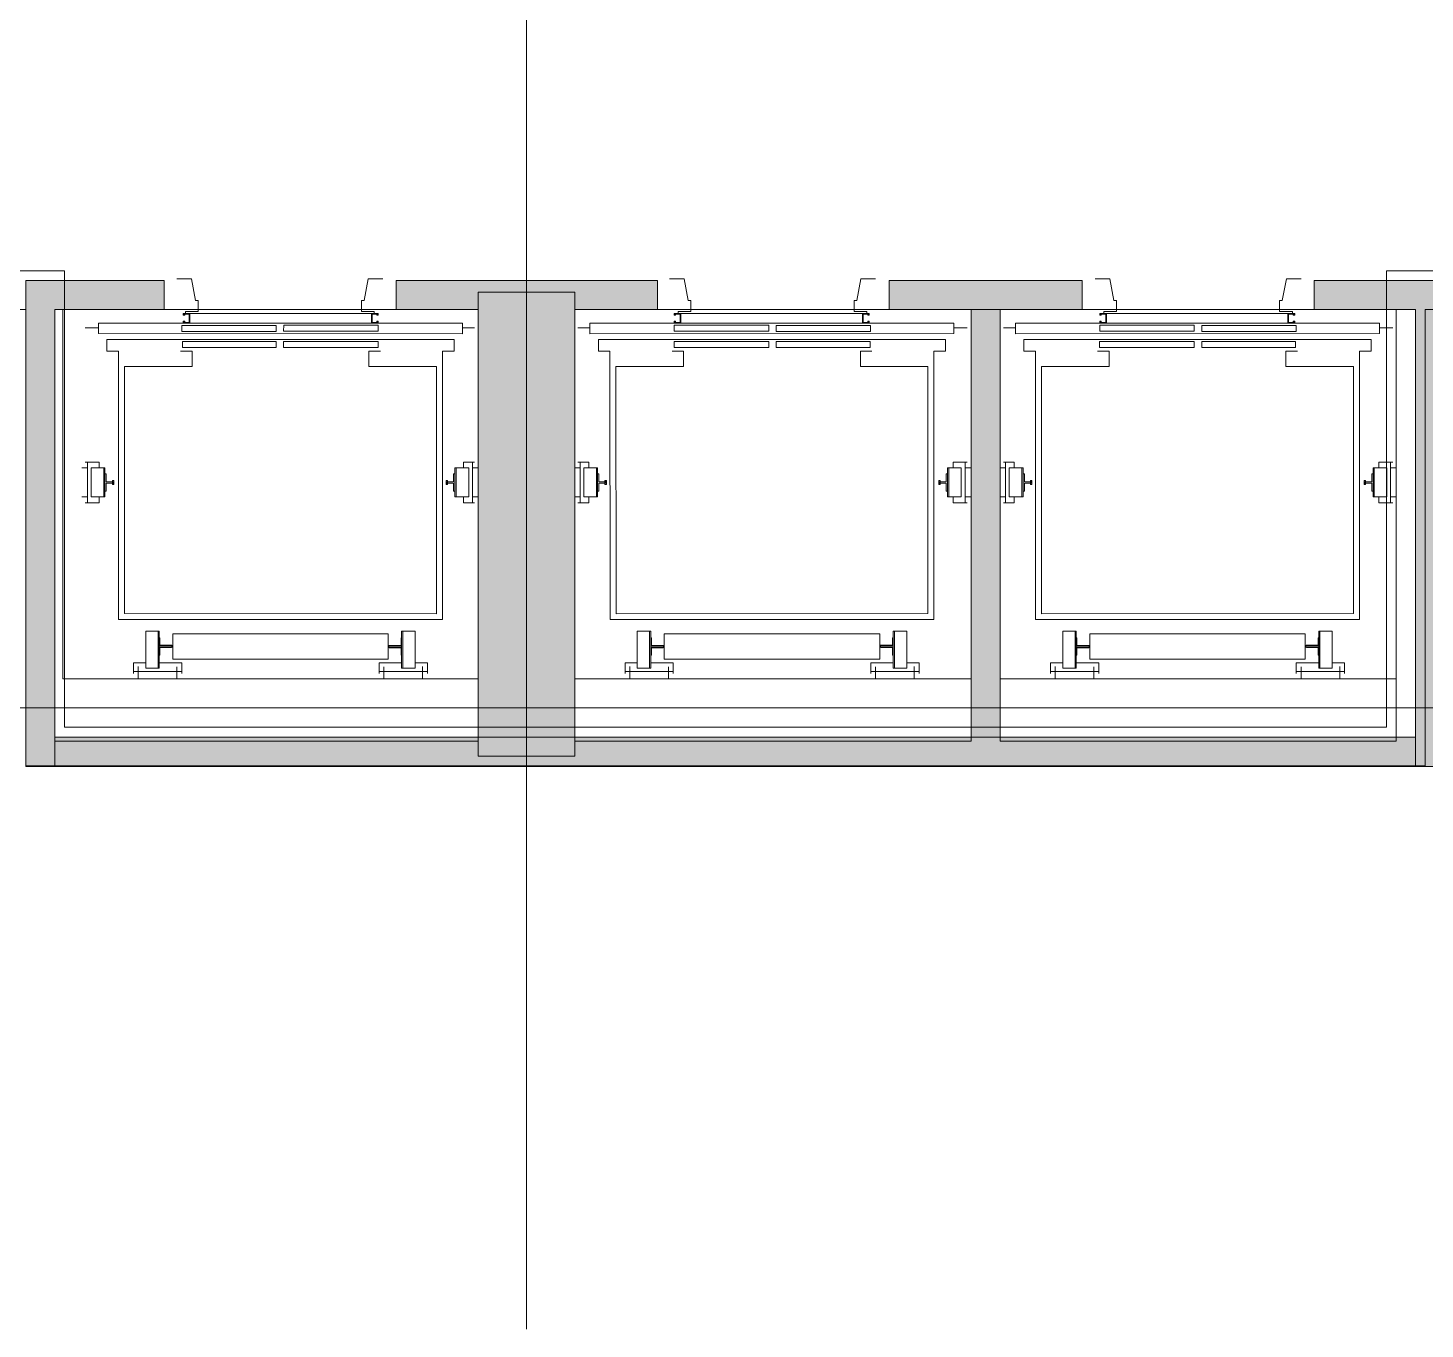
# Model space of a CAD drawing. Header units: metres. Extents: x 31.9 to 125.9, y -29 to 44.
# Drawn here: x 61.42 to 68.65, y -23.16 to -16.43 of the extents above; entities that cross this region are included whole.
import ezdxf

# ---------------------------------------------------------------- set-up
doc = ezdxf.new("R2010")
doc.units = ezdxf.units.M
doc.layers.add('ARQ', color=8, linetype='Continuous', lineweight=0)

# ---------------------------------------------------------------- blocks, each defined once
blk = doc.blocks.new('MARCOE-102')
at = {"layer": 'ARQ'}
for p, q in [((0, 0), (0, -2.5)), ((0, 0), (1.75, 0)), ((1.75, 0), (1.75, -0.45)), ((0, -2.5), (1.75, -2.5)), ((0.175, -0.175), (1.575, -0.175)), ((0.175, -0.175), (0.175, -2.325)), ((0.175, -2.325), (1.575, -2.325)), ((1.375, -0.45), (1.375, -0.275)), ((1.375, -0.275), (1.575, -0.275)), ((1.75, -0.45), (1.375, -0.45)), ((1.375, -2.05), (1.375, -2.225)), ((1.75, -2.05), (1.375, -2.05)), ((1.375, -2.225), (1.575, -2.225)), ((1.575, -0.275), (1.575, -0.175)), ((1.575, -2.325), (1.575, -2.225)), ((1.75, -2.5), (1.75, -2.05))]:
    blk.add_line(p, q, dxfattribs=at)
blk.add_lwpolyline([(0, 0), (0, -2.5), (1.75, -2.5), (1.75, -2.05), (1.375, -2.05), (1.375, -2.225), (1.575, -2.225), (1.575, -2.325), (0.175, -2.325), (0.175, -0.175), (1.575, -0.175), (1.575, -0.275), (1.375, -0.275), (1.375, -0.45), (1.75, -0.45), (1.75, 0), (0, 0)], dxfattribs=at)
blk = doc.blocks.new('ASCENSOR')
at = {"layer": 'ARQ'}
for p, q in [((-0.88, 0.9221), (-0.88, 0.9495)), ((-0.73, 0.9221), (-0.73, 0.9495)), ((-1.6299, -1.0146), (-1.6299, 0.8694)), ((-1.5749, 0.8694), (-1.6299, 0.8694)), ((-1.6049, 0.8694), (-1.6049, 0.932)), ((-1.5749, 0.8694), (-1.5749, -1.0146)), ((-0.91, 0.8756), (-0.91, 0.932)), ((-0.7, 0.9211), (-0.91, 0.9211)), ((-0.91, 0.8756), (-0.88, 0.8756)), ((-0.73, 0.9018), (-0.88, 0.9018)), ((-0.88, 0.8302), (-0.88, 0.9018)), ((-0.73, 0.8362), (-0.73, 0.9018)), ((-0.73, 0.8756), (-0.7, 0.8756)), ((-0.7, 0.8756), (-0.7, 0.932)), ((-1.4849, 0.8258), (-1.5449, 0.8258)), ((-1.5449, 0.8258), (-1.4849, 0.8258)), ((-1.5449, -0.9711), (-1.5449, 0.8258)), ((-1.4849, 0.8258), (-1.4849, 0.7658)), ((-0.73, 0.8362), (-0.88, 0.8362)), ((-0.88, 0.8362), (-0.73, 0.8362)), ((-0.85, 0.8302), (-0.88, 0.8302)), ((-0.85, 0.8302), (-0.88, 0.8302)), ((-0.85, 0.8302), (-0.805, 0.8302)), ((-0.85, 0.8302), (-0.805, 0.8302)), ((-0.85, 0.8302), (-0.805, 0.8302)), ((-0.85, 0.8302), (-0.805, 0.8302)), ((-0.85, 0.8232), (-0.85, 0.8302)), ((-0.85, 0.8232), (-0.85, 0.8302)), ((-0.8085, 0.8232), (-0.85, 0.8232)), ((-0.8085, 0.8232), (-0.85, 0.8232)), ((-0.8085, 0.7848), (-0.8085, 0.8232)), ((-0.76, 0.8302), (-0.805, 0.8302)), ((-0.76, 0.8302), (-0.805, 0.8302)), ((-0.76, 0.8302), (-0.805, 0.8302)), ((-0.76, 0.8302), (-0.805, 0.8302)), ((-0.8015, 0.8232), (-0.76, 0.8232)), ((-0.8015, 0.8232), (-0.76, 0.8232)), ((-0.8015, 0.7848), (-0.8015, 0.8232)), ((-0.76, 0.8232), (-0.76, 0.8302)), ((-0.76, 0.8232), (-0.76, 0.8302)), ((-0.76, 0.8302), (-0.73, 0.8302)), ((-0.76, 0.8302), (-0.73, 0.8302)), ((-0.73, 0.8302), (-0.73, 0.8362)), ((-1.4849, 0.7658), (-0.0961, 0.7658)), ((-1.4049, 0.3848), (-1.4049, 0.7348)), ((-0.1261, 0.7348), (-1.4049, 0.7348)), ((-0.8155, 0.7848), (-0.8155, 0.7918)), ((-0.8155, 0.7918), (-0.8015, 0.7918)), ((-0.8085, 0.7848), (-0.8155, 0.7848)), ((-0.8015, 0.7848), (-0.8085, 0.7848)), ((-0.7945, 0.7918), (-0.8015, 0.7918)), ((-0.8015, 0.7848), (-0.7945, 0.7848)), ((-0.7945, 0.7848), (-0.7945, 0.7918)), ((-0.1261, 0.7348), (-0.1261, -0.88)), ((-0.0961, 0.7658), (-0.0961, -0.911)), ((0.1838, 0.6883), (0.1279, 0.6883)), ((0.1279, 0.6249), (0.1279, 0.6883)), ((0.1467, 0.6636), (0.2096, 0.6636)), ((0.1731, 0.6886), (0.1731, 0.4383)), ((-0.0361, 0.6249), (-0.0361, 0.5548)), ((0.1553, 0.6249), (-0.0361, 0.6249)), ((0.1553, 0.6249), (0.1553, 0.5548)), ((0.1553, 0.5608), (-0.0361, 0.5608)), ((0.1553, 0.5548), (-0.0361, 0.5548)), ((-0.0011, 0.5518), (-0.0011, 0.5548)), ((-0.0011, 0.5548), (0.0409, 0.5548)), ((0.0379, 0.5518), (-0.0011, 0.5518)), ((0.0379, 0.4908), (0.0379, 0.5518)), ((0.0409, 0.5548), (0.0409, 0.4908)), ((0.0889, 0.5548), (0.0409, 0.5548)), ((0.0469, 0.5548), (0.0469, 0.4908)), ((0.0499, 0.4908), (0.0499, 0.5518)), ((0.0499, 0.5518), (0.0889, 0.5518)), ((0.0889, 0.5518), (0.0889, 0.5548)), ((0.0889, 0.5518), (0.0889, 0.5548)), ((0.1279, 0.4383), (0.1279, 0.5548)), ((-1.503, 0.4339), (-1.534, 0.4339)), ((-1.534, -0.056), (-1.534, 0.4339)), ((-1.503, -0.056), (-1.503, 0.4339)), ((-1.4849, 0.3848), (-1.4849, 0.4448)), ((-0.0211, 0.4848), (0.1089, 0.4848)), ((-0.0211, -0.63), (-0.0211, 0.4848)), ((0.1089, 0.4848), (0.1089, -0.63)), ((0.1838, 0.4383), (0.1279, 0.4383)), ((0.1489, 0.4633), (0.2088, 0.4633)), ((-1.6799, 0.4335), (-1.6709, 0.4335)), ((-1.6799, 0.4335), (-1.6709, 0.4335)), ((-1.6799, 0.3985), (-1.6799, 0.4335)), ((-1.6799, 0.3985), (-1.6799, 0.4335)), ((-1.6299, 0.3985), (-1.6799, 0.3985)), ((-1.6299, 0.3985), (-1.6799, 0.3985)), ((-1.6764, 0.43), (-1.6744, 0.43)), ((-1.6744, 0.43), (-1.6764, 0.43)), ((-1.6764, 0.402), (-1.6764, 0.43)), ((-1.6764, 0.43), (-1.6764, 0.402)), ((-1.6334, 0.402), (-1.6764, 0.402)), ((-1.6764, 0.402), (-1.6334, 0.402)), ((-1.6744, 0.426), (-1.6744, 0.43)), ((-1.6744, 0.426), (-1.6744, 0.43)), ((-1.6709, 0.426), (-1.6744, 0.426)), ((-1.6709, 0.426), (-1.6744, 0.426)), ((-1.6709, 0.4335), (-1.6709, 0.426)), ((-1.6709, 0.4335), (-1.6709, 0.426)), ((-1.6389, 0.4335), (-1.6389, 0.426)), ((-1.6299, 0.4335), (-1.6389, 0.4335)), ((-1.6389, 0.4335), (-1.6299, 0.4335)), ((-1.6389, 0.426), (-1.6389, 0.4335)), ((-1.6389, 0.426), (-1.6354, 0.426)), ((-1.6354, 0.426), (-1.6389, 0.426)), ((-1.6354, 0.43), (-1.6334, 0.43)), ((-1.6354, 0.426), (-1.6354, 0.43)), ((-1.6354, 0.43), (-1.6354, 0.426)), ((-1.6334, 0.43), (-1.6354, 0.43)), ((-1.6334, 0.402), (-1.6334, 0.43)), ((-1.6334, 0.402), (-1.6334, 0.43)), ((-1.6299, 0.3985), (-1.6299, 0.4335)), ((-1.6299, 0.4335), (-1.6299, 0.3985)), ((-1.5873, 0.4329), (-1.6183, 0.4329)), ((-1.6183, 0.4329), (-1.6183, -0.056)), ((-1.5873, -0.056), (-1.5873, 0.4329)), ((-1.4049, 0.3848), (-1.4849, 0.3848)), ((-1.6183, -0.056), (-1.5873, -0.056)), ((-1.534, -0.056), (-1.503, -0.056)), ((-1.587, -0.0951), (-1.618, -0.0951)), ((-1.618, -0.0951), (-1.618, -0.5833)), ((-1.587, -0.5833), (-1.587, -0.0951)), ((-1.503, -0.0951), (-1.534, -0.0951)), ((-1.534, -0.5801), (-1.534, -0.0951)), ((-1.503, -0.5801), (-1.503, -0.0951)), ((-1.6899, -0.4978), (-1.747, -0.4978)), ((-1.747, -0.4978), (-1.747, -0.5116)), ((-1.6899, -0.5637), (-1.6899, -0.4978)), ((-1.747, -0.5116), (-1.859, -0.5328)), ((-1.859, -0.5328), (-1.859, -0.6087)), ((-1.6799, -0.5637), (-1.6899, -0.5637)), ((-1.4049, -0.5301), (-1.4849, -0.5301)), ((-1.4849, -0.5301), (-1.4849, -0.5901)), ((-1.4049, -0.5301), (-1.4049, -0.8801)), ((-1.618, -0.5833), (-1.587, -0.5833)), ((-1.534, -0.5801), (-1.503, -0.5801)), ((0.1089, -0.63), (-0.0211, -0.63)), ((0.0379, -0.636), (0.0379, -0.697)), ((0.0409, -0.7), (0.0409, -0.636)), ((0.0469, -0.7), (0.0469, -0.636)), ((0.0499, -0.636), (0.0499, -0.697)), ((0.1838, -0.5835), (0.1279, -0.5835)), ((0.1279, -0.5835), (0.1279, -0.7)), ((0.149, -0.6085), (0.2089, -0.6085)), ((0.1731, -0.8338), (0.1731, -0.5835)), ((0.1553, -0.7), (-0.0361, -0.7)), ((-0.0361, -0.7701), (-0.0361, -0.7)), ((0.1553, -0.7061), (-0.0361, -0.7061)), ((-0.0011, -0.697), (-0.0011, -0.7)), ((0.0379, -0.697), (-0.0011, -0.697)), ((-0.0011, -0.7), (0.0409, -0.7)), ((0.0889, -0.7), (0.0469, -0.7)), ((0.0499, -0.697), (0.0889, -0.697)), ((0.0889, -0.697), (0.0889, -0.7)), ((0.1553, -0.7701), (0.1553, -0.7)), ((0.1553, -0.7701), (-0.0361, -0.7701)), ((0.1279, -0.7701), (0.1279, -0.8335)), ((0.1838, -0.8335), (0.1279, -0.8335)), ((0.1467, -0.8088), (0.2096, -0.8088)), ((-0.0961, -0.911), (-1.4849, -0.9111)), ((-1.4849, -0.9111), (-1.4849, -0.9711)), ((-0.1261, -0.88), (-1.4049, -0.8801)), ((-0.8085, -0.9357), (-0.8155, -0.9357)), ((-0.8155, -0.9357), (-0.8155, -0.9427)), ((-0.8085, -0.9357), (-0.8085, -0.9742)), ((-0.8015, -0.9357), (-0.8085, -0.9357)), ((-0.8015, -0.9357), (-0.8015, -0.9742)), ((-0.8015, -0.9357), (-0.7945, -0.9357)), ((-0.7945, -0.9357), (-0.7945, -0.9427)), ((-1.4849, -0.9711), (-1.5449, -0.9711)), ((-0.91, -1.0111), (-0.88, -1.0111)), ((-0.91, -1.0111), (-0.91, -1.0829)), ((-0.85, -0.9812), (-0.88, -0.9812)), ((-0.85, -0.9812), (-0.88, -0.9812)), ((-0.88, -0.9812), (-0.88, -1.0519)), ((-0.73, -0.9872), (-0.88, -0.9872)), ((-0.88, -0.9872), (-0.73, -0.9872)), ((-0.8085, -0.9742), (-0.85, -0.9742)), ((-0.8085, -0.9742), (-0.85, -0.9742)), ((-0.85, -0.9742), (-0.85, -0.9812)), ((-0.85, -0.9742), (-0.85, -0.9812)), ((-0.85, -0.9812), (-0.805, -0.9812)), ((-0.85, -0.9812), (-0.805, -0.9812)), ((-0.85, -0.9812), (-0.805, -0.9812)), ((-0.85, -0.9812), (-0.805, -0.9812)), ((-0.8155, -0.9427), (-0.8015, -0.9427)), ((-0.76, -0.9812), (-0.805, -0.9812)), ((-0.76, -0.9812), (-0.805, -0.9812)), ((-0.76, -0.9812), (-0.805, -0.9812)), ((-0.76, -0.9812), (-0.805, -0.9812)), ((-0.7945, -0.9427), (-0.8015, -0.9427)), ((-0.8015, -0.9742), (-0.76, -0.9742)), ((-0.8015, -0.9742), (-0.76, -0.9742)), ((-0.76, -0.9742), (-0.76, -0.9812)), ((-0.76, -0.9742), (-0.76, -0.9812)), ((-0.76, -0.9812), (-0.73, -0.9812)), ((-0.76, -0.9812), (-0.73, -0.9812)), ((-0.73, -0.9812), (-0.73, -0.9872)), ((-0.73, -0.9872), (-0.73, -1.0519)), ((-0.73, -1.0111), (-0.7, -1.0111)), ((-0.7, -1.0111), (-0.7, -1.0829)), ((-1.5749, -1.0146), (-1.6299, -1.0146)), ((-1.6049, -1.0146), (-1.6049, -1.0829)), ((-0.7, -1.072), (-0.91, -1.072)), ((-0.73, -1.0519), (-0.88, -1.0519)), ((-0.88, -1.0731), (-0.88, -1.1005)), ((-0.73, -1.0731), (-0.73, -1.1005))]:
    blk.add_line(p, q, dxfattribs=at)
blk.add_lwpolyline([(-1.6799, -0.5637), (-1.6799, 0.4126), (-1.6899, 0.4126), (-1.6899, 0.3467), (-1.747, 0.3467), (-1.747, 0.3605), (-1.8591, 0.3816), (-1.8591, 0.4576)], dxfattribs=at)
for centre, radius, start, end in [((0.0439, 0.4908), 0.006, 180, 270), ((0.0439, 0.4908), 0.003, 180, 270), ((0.0439, 0.4908), 0.006, 270, 0), ((0.0439, 0.4908), 0.003, 270, 0), ((0.0439, -0.636), 0.006, 90, 180), ((0.0439, -0.636), 0.003, 90, 180), ((0.0439, -0.636), 0.006, 0, 90), ((0.0439, -0.636), 0.003, 0, 90)]:
    blk.add_arc(centre, radius, start, end, dxfattribs=at)
for points in [[(-0.7945, 0.7918), (-0.7945, 0.7848), (-0.8155, 0.7848), (-0.8155, 0.7918)], [(-0.8155, 0.7848), (-0.8155, 0.7918), (-0.7945, 0.7848), (-0.8155, 0.7848)], [(-0.7945, 0.7848), (-0.8155, 0.7848), (-0.7945, 0.7918), (-0.8155, 0.7918)], [(-0.7945, -0.9427), (-0.7945, -0.9357), (-0.8155, -0.9357), (-0.8155, -0.9427)], [(-0.8155, -0.9357), (-0.8155, -0.9427), (-0.7945, -0.9357), (-0.8155, -0.9357)], [(-0.7945, -0.9357), (-0.8155, -0.9357), (-0.7945, -0.9427), (-0.8155, -0.9427)]]:
    blk.add_solid(points, dxfattribs=at)
at = {"layer": 'ARQ', "xscale": 0.01999999999998181, "yscale": 0.01999999999998181, "zscale": 0.01999999999998181, "rotation": 270}
blk.add_blockref('MARCOE-102', (-1.6299, -0.5409), dxfattribs=at)
blk = doc.blocks.new('Estructura cubierta')
at = {"layer": 'ARQ'}
h = blk.add_hatch(color=256, dxfattribs=at)
h.paths.add_polyline_path([(1971.2504, -5904.9241), (1971.2504, -5903.4241), (1970.7504, -5903.4241), (1970.7504, -5904.9241)])
h.paths.add_polyline_path([(1977.3528, -5903.4238), (1978.8528, -5903.4238), (1978.8528, -5903.9238), (1977.3528, -5903.9238)])
h.paths.add_polyline_path([(1962.7504, -5904.9241), (1962.7504, -5903.4241), (1962.2504, -5903.4241), (1962.2504, -5904.9241)])
h.paths.add_polyline_path([(1978.248, -5911.9488), (1978.248, -5909.5488), (1978.748, -5909.5488), (1978.748, -5911.9488)])
h.paths.add_polyline_path([(1970.7504, -5909.5488), (1970.7504, -5911.9488), (1971.2504, -5911.9488), (1971.2504, -5909.5488)])
h.paths.add_polyline_path([(1962.2504, -5909.5488), (1962.2504, -5911.9488), (1962.7504, -5911.9488), (1962.7504, -5909.5488)])
h.paths.add_polyline_path([(1978.748, -5859.124), (1978.248, -5859.124), (1978.248, -5857.624), (1978.748, -5857.624)])
h.paths.add_polyline_path([(1971.2504, -5859.124), (1970.7504, -5859.124), (1970.7504, -5857.624), (1971.2504, -5857.624)])
for p, q in [((1971.0004, -5855.3542), (1971.0004, -5914.9141)), ((1952.7308, -5911.6988), (1984.5332, -5911.6988))]:
    blk.add_line(p, q, dxfattribs=at)
blk.add_lwpolyline([(1970.7504, -5909.5488), (1970.7504, -5911.9488), (1971.2504, -5911.9488), (1971.2504, -5909.5488)], close=True, dxfattribs=at)
blk = doc.blocks.new('PISO 9')
at = {"layer": 'ARQ', "ltscale": 0.01}
h = blk.add_hatch(color=256, dxfattribs=at)
h.dxf.hatch_style = 1
h.paths.add_polyline_path([(340.762, -2859.9205), (340.762, -2860.0705), (340.1955, -2860.0705), (340.1955, -2862.4352), (340.0455, -2862.4352), (340.0455, -2859.9205)])
h.paths.add_polyline_path([(343.3144, -2859.9205), (343.3144, -2860.0705), (342.8866, -2860.0705), (342.8866, -2859.9806), (342.3866, -2859.9806), (342.3866, -2860.0705), (341.962, -2860.0705), (341.962, -2859.9205)])
h.paths.add_polyline_path([(345.5135, -2859.9206), (345.5135, -2860.0706), (344.5144, -2860.0706), (344.5144, -2859.9206)])
h.paths.add_polyline_path([(346.7135, -2859.9206), (346.7135, -2860.0706), (347.2381, -2860.0706), (347.2381, -2862.4352), (347.3882, -2862.4352), (347.3882, -2859.9206)])
h.paths.add_polyline_path([(344.9389, -2862.2825), (345.089, -2862.2825), (345.089, -2860.0706), (344.939, -2860.0706), (344.939, -2860.0686), (344.9389, -2862.2825), (344.9389, -2862.2825)])
h.paths.add_polyline_path([(340.1955, -2862.4352), (347.2381, -2862.4352), (347.2381, -2862.2825), (340.1955, -2862.2825)])
at = {"layer": 'ARQ'}
for p, q in [((340.2366, -2860.0705), (340.2366, -2861.9806)), ((342.3866, -2861.9806), (340.2366, -2861.9806)), ((344.9389, -2861.9806), (342.8866, -2861.9806)), ((347.1381, -2861.9806), (345.089, -2861.9806))]:
    blk.add_line(p, q, dxfattribs=at)
blk.add_lwpolyline([(337.4463, -2807.9746), (322.593, -2807.9746), (322.5931, -2862.4306), (337.4463, -2862.4306), (337.4463, -2860.0706), (340.0456, -2860.0706), (340.0456, -2862.4306), (347.2883, -2862.4305), (347.2883, -2860.0706), (349.8843, -2860.0706), (349.8843, -2862.4306), (354.1855, -2862.4306), (354.1855, -2861.6702), (354.1897, -2861.6702), (354.1871, -2807.9806), (340.0455, -2807.9806), (340.0455, -2809.6515), (337.4463, -2809.6515), (337.4463, -2807.9746)], dxfattribs=at)
for points in [[(337.2463, -2808.1746), (322.793, -2808.1746), (322.7931, -2862.2306), (337.2463, -2862.2306), (337.2463, -2859.8706), (340.2456, -2859.8706), (340.2456, -2862.2306), (347.0883, -2862.2305), (347.0883, -2859.8706), (350.0843, -2859.8706), (350.0843, -2862.2306), (353.9855, -2862.2306), (353.9855, -2861.4705), (353.9897, -2861.4705), (353.9871, -2808.1307), (340.1955, -2808.1306), (340.1955, -2809.8514), (337.2463, -2809.8515)], [(340.762, -2859.9205), (340.762, -2860.0705), (340.1955, -2860.0705), (340.1955, -2862.4352), (340.0455, -2862.4352), (340.0455, -2859.9205)], [(343.3144, -2859.9205), (343.3144, -2860.0705), (342.8866, -2860.0705), (342.8866, -2859.9806), (342.3866, -2859.9806), (342.3866, -2860.0705), (341.962, -2860.0705), (341.962, -2859.9205)], [(345.5135, -2859.9206), (345.5135, -2860.0706), (344.5144, -2860.0706), (344.5144, -2859.9206)], [(346.7135, -2859.9206), (346.7135, -2860.0706), (347.2381, -2860.0706), (347.2381, -2862.4352), (347.3882, -2862.4352), (347.3882, -2859.9206)], [(342.3866, -2862.3029), (342.3866, -2860.0705), (340.1955, -2860.0705), (340.1955, -2862.3029)], [(344.9389, -2862.2825), (345.089, -2862.2825), (345.089, -2862.2825), (345.089, -2860.0706), (344.939, -2860.0706), (344.939, -2860.0686), (344.939, -2860.0686), (344.939, -2860.0686), (344.9389, -2862.2825), (344.9389, -2862.2825)], [(340.1955, -2862.4352), (347.2381, -2862.4352), (347.2381, -2862.2825), (340.1955, -2862.2825)]]:
    blk.add_lwpolyline(points, close=True, dxfattribs=at)
for points, elevation in [([(344.939, -2862.3029), (344.939, -2860.0706), (342.8866, -2860.0706), (342.8866, -2862.3029)], -1316.4336), ([(347.1381, -2862.3029), (347.1381, -2860.0706), (345.089, -2860.0706), (345.089, -2862.3029)], 1207.5455)]:
    blk.add_lwpolyline(points, close=True, dxfattribs=dict(at, elevation=elevation))
blk.add_blockref('Estructura cubierta', (-1628.3638, 3049.5683), dxfattribs=at)
at = {"layer": 'ARQ', "rotation": 269.9943251266501}
blk.add_blockref('ASCENSOR', (341.4361, -2861.7699), dxfattribs=at)
at = {"layer": 'ARQ', "xscale": -1, "rotation": 90.0056748733478}
for p in [(343.8353, -2861.7699), (346.0378, -2861.7699)]:
    blk.add_blockref('ASCENSOR', p, dxfattribs=at)

msp = doc.modelspace()

# ---------------------------------------------------------------- block references
at = {"layer": 'ARQ', "linetype": 'Continuous'}
msp.add_blockref('PISO 9', (-278.6348, 2842.1819), dxfattribs=at)

doc.saveas('drawing.dxf')
